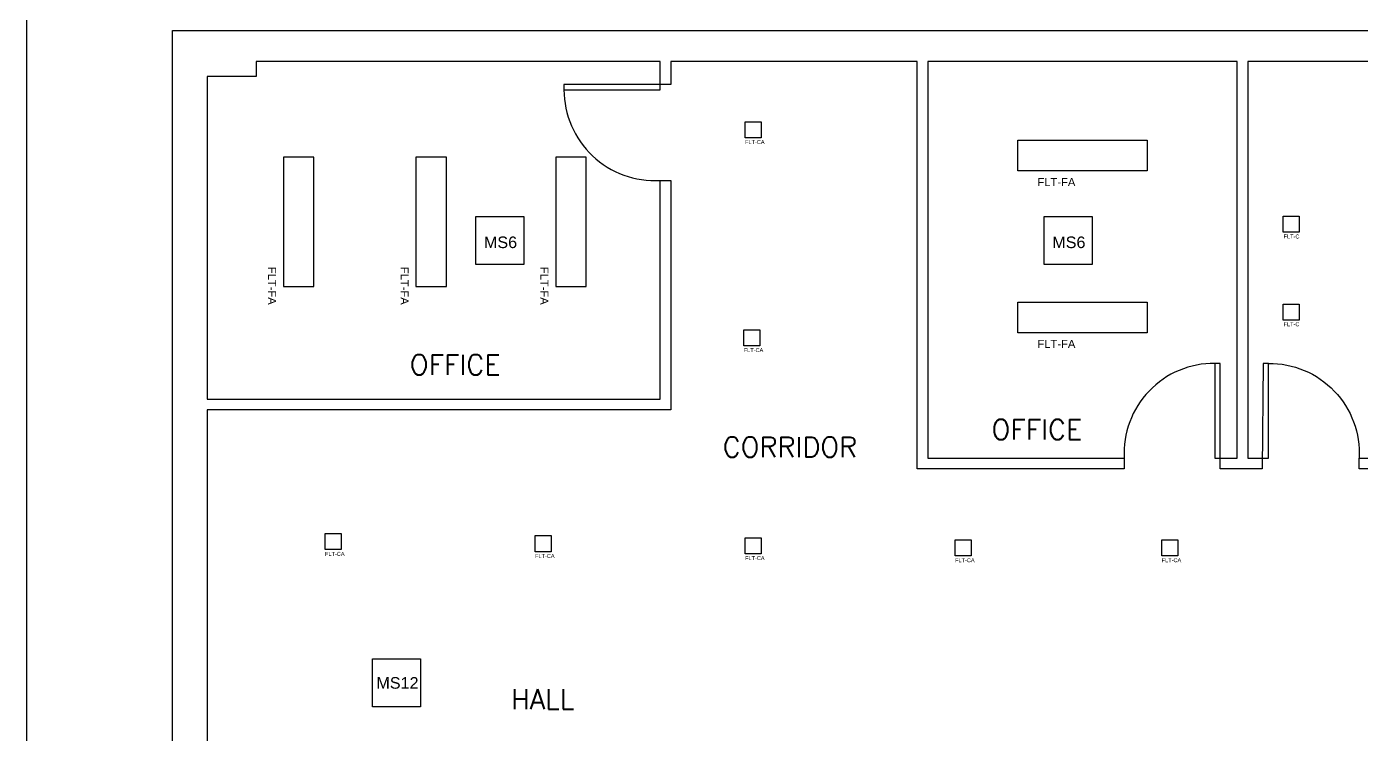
# Model space of a CAD drawing. Header units: feet. Extents: x 0 to 2574, y 0 to 1557.
# Drawn here: x 0 to 500, y 1020 to 1285 of the extents above; entities that cross this region are included whole.
import ezdxf
from ezdxf.enums import TextEntityAlignment as Align

# ---------------------------------------------------------------- set-up
doc = ezdxf.new("R2010")
doc.units = ezdxf.units.FT
doc.header["$MEASUREMENT"] = 0
doc.layers.get('0').update_dxf_attribs({"color": 255})
doc.layers.add('FLT-FIXTURE', color=90, linetype='Continuous')
doc.layers.add('FLT-PERIPHERALS', color=140, linetype='Continuous')
doc.styles.add('SET200', font='romans.shx', dxfattribs={"height": 200})
doc.styles.get("Standard").update_dxf_attribs({"font": 'arial.ttf'})

# ---------------------------------------------------------------- blocks, each defined once
blk = doc.blocks.new('FLT-FA')
at = {"layer": 'FLT-FIXTURE'}
blk.add_lwpolyline([(48.51, 11.46), (48.51, 0), (0, 0), (0, 11.46)], close=True, dxfattribs=at)
blk.add_attdef('FLT-FA', (7.36, -5.72), '', height=3, dxfattribs=at)
blk = doc.blocks.new('FLT-CA')
at = {"layer": 'FLT-FIXTURE'}
blk.add_lwpolyline([(0, 6), (6, 6), (6, 0), (0, 0)], close=True, dxfattribs=at)
blk.add_attdef('FLT-CA', (-0.03, -2.37), '', height=1.5, dxfattribs=at)
blk = doc.blocks.new('FLT-MS12')
at = {"layer": 'FLT-PERIPHERALS'}
blk.add_lwpolyline([(0, 18), (18, 18), (18, 0), (0, 0)], close=True, dxfattribs=at)
at = {"layer": 'FLT-PERIPHERALS', "insert": (1.4, 11.18), "char_height": 4.333, "attachment_point": 1}
blk.add_mtext_dynamic_manual_height_columns('MS12', width=17.9976, gutter_width=1, heights=[0], dxfattribs=at)
blk = doc.blocks.new('FLT-MS6')
at = {"layer": 'FLT-PERIPHERALS'}
blk.add_lwpolyline([(0, 18), (18, 18), (18, 0), (0, 0)], close=True, dxfattribs=at)
at = {"layer": 'FLT-PERIPHERALS', "insert": (3.01, 10.49), "char_height": 4.333, "attachment_point": 1}
blk.add_mtext_dynamic_manual_height_columns('MS6', width=17.9976, gutter_width=1, heights=[0], dxfattribs=at)
blk = doc.blocks.new('AN')
at = {"style": 'SET200'}
blk.add_attdef('AREA', text='', height=7.49, dxfattribs=at).set_placement((17.79, -9.96), align=Align.CENTER)
blk = doc.blocks.new('FLT-C')
at = {"layer": 'FLT-FIXTURE'}
blk.add_lwpolyline([(0, 6), (6, 6), (6, 0), (0, 0)], close=True, dxfattribs=at)
blk.add_attdef('FLT-C', (0.12, -2.34), '', height=1.5, dxfattribs=at)

msp = doc.modelspace()

# ---------------------------------------------------------------- linework, layer by layer
msp.add_lwpolyline([(0, 1556.98), (2574.01, 1556.98), (2574.01, 0), (0, 0)], close=True)
for points in [[(1478.08, 255.04), (623.05, 255.04), (623.05, 126.04), (607.05, 126.04), (607.05, 136.29), (429.55, 136.54), (429.55, 239.04), (417.05, 239.04), (417.05, 255.04), (337.05, 255.04), (337.05, 239.04), (321.05, 239.04), (321.05, 255.04), (241.05, 255.04), (241.05, 239.04), (225.05, 239.04), (225.05, 255.04), (145.05, 255.04), (145.05, 239.04), (129.05, 239.04), (129.05, 255.04), (54.61, 255.04), (54.61, 1284.04), (2518.76, 1284.04)], [(201.42, 1261.81), (237.42, 1261.81), (237.42, 1272.41), (86.05, 1272.41), (86.05, 1266.79), (67.61, 1266.79), (67.61, 1145.82), (237.42, 1145.82), (237.42, 1227.81), (241.42, 1227.81), (241.42, 1141.82), (67.61, 1141.82), (67.61, 1003.88)]]:
    msp.add_lwpolyline(points)
for points in [[(445.45, 1159.2), (445.45, 1123.7), (453.76, 1123.7), (453.76, 1272.41), (337.76, 1272.41), (337.76, 1123.7), (411.45, 1123.7), (411.45, 1119.7), (333.76, 1119.7), (333.76, 1272.41), (241.42, 1272.41), (241.42, 1263.81), (201.42, 1263.81), (201.42, 1261.81, 0.431046), (237.42, 1227.81)], [(752.67, 1159.2), (752.67, 1123.7), (759.39, 1123.7), (759.39, 1272.41), (641.88, 1272.41), (641.88, 1123.7), (718.67, 1123.7), (718.67, 1119.7), (499.48, 1119.7), (499.48, 1123.7), (637.88, 1123.7), (637.88, 1272.41), (457.76, 1272.41), (457.76, 1123.7), (465.48, 1123.7), (465.48, 1159.2, -0.434224), (499.48, 1123.7)], [(465.48, 1159.2), (463.48, 1159.2), (463.2, 1119.7), (447.45, 1119.7), (447.45, 1159.2), (445.45, 1159.2, 0.434224), (411.45, 1123.7)]]:
    msp.add_lwpolyline(points, format="xyb")

# ---------------------------------------------------------------- block references
for p, values in [((142.82, 1164.93), {'AREA': 'OFFICE'}), ((360.92, 1140.63), {'AREA': 'OFFICE'}), ((268.34, 1134.06), {'AREA': 'CORRIDOR'}), ((175.61, 1039.51), {'AREA': 'HALL'})]:
    msp.add_blockref('AN', p).add_auto_attribs(values)
at = {"layer": 'FLT-FIXTURE'}
for name, p, values in [('FLT-CA', (269.32, 1243.81), {'FLT-CA': 'FLT-CA'}), ('FLT-FA', (371.56, 1231.4), {'FLT-FA': 'FLT-FA'}), ('FLT-C', (471.05, 1208.37), {'FLT-C': 'FLT-C'}), ('FLT-FA', (371.56, 1170.72), {'FLT-FA': 'FLT-FA'}), ('FLT-C', (471.05, 1175.46), {'FLT-C': 'FLT-C'}), ('FLT-CA', (268.83, 1165.81), {'FLT-CA': 'FLT-CA'}), ('FLT-CA', (111.87, 1089.41), {'FLT-CA': 'FLT-CA'}), ('FLT-CA', (190.6, 1088.61), {'FLT-CA': 'FLT-CA'}), ('FLT-CA', (269.32, 1087.81), {'FLT-CA': 'FLT-CA'}), ('FLT-CA', (348.05, 1087.02), {'FLT-CA': 'FLT-CA'}), ('FLT-CA', (425.51, 1087.02), {'FLT-CA': 'FLT-CA'})]:
    msp.add_blockref(name, p, dxfattribs=at).add_auto_attribs(values)
ref = msp.add_blockref('FLT-FA', (96.21, 1188.04), dxfattribs=dict(at, xscale=-1, rotation=270))
ref.add_attrib('FLT-FA', 'FLT-FA', (90.5, 1195.4), dxfattribs={"height": 3, "rotation": 270})
ref = msp.add_blockref('FLT-FA', (145.91, 1188.04), dxfattribs=dict(at, xscale=-1, rotation=270))
ref.add_attrib('FLT-FA', 'FLT-FA', (140.19, 1195.4), dxfattribs={"height": 3, "rotation": 270})
ref = msp.add_blockref('FLT-FA', (198.3, 1188.04), dxfattribs=dict(at, xscale=-1, rotation=270))
ref.add_attrib('FLT-FA', 'FLT-FA', (192.58, 1195.4), dxfattribs={"height": 3, "rotation": 270})
at = {"layer": 'FLT-PERIPHERALS'}
for name, p in [('FLT-MS6', (168.39, 1196.28)), ('FLT-MS6', (381.44, 1196.28)), ('FLT-MS12', (129.69, 1030.39))]:
    msp.add_blockref(name, p, dxfattribs=at)

doc.saveas('drawing.dxf')
